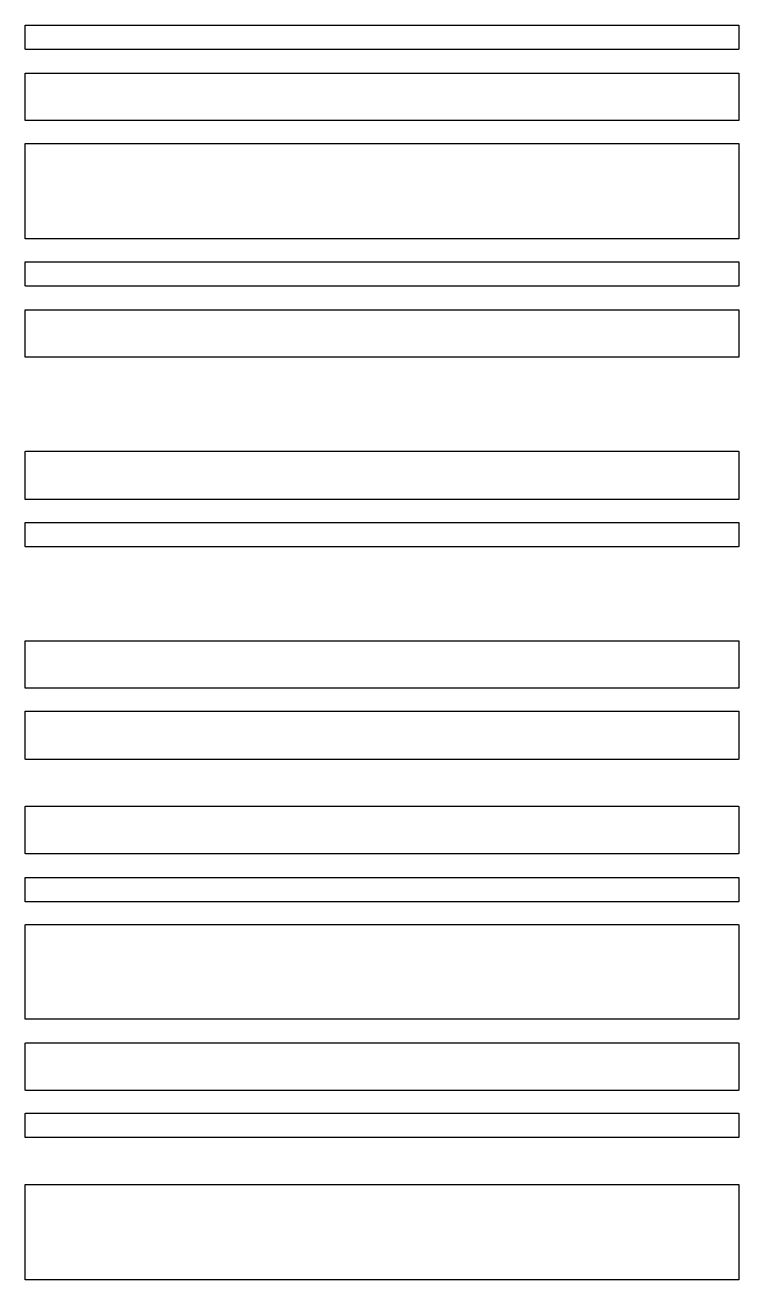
# Model space of a CAD drawing. Extents: x 91.3 to 189.8, y -113.5 to -60.4.
# Drawn here: x 115.77 to 122.14, y -73.11 to -61.92 of the extents above; entities that cross this region are included whole.
import ezdxf

# ---------------------------------------------------------------- set-up
doc = ezdxf.new("R2010")
doc.units = 0
doc.header["$MEASUREMENT"] = 0
doc.layers.add('BLACK', color=7, linetype='CONTINUOUS')

msp = doc.modelspace()

# ---------------------------------------------------------------- linework, layer by layer
at = {"layer": 'Black'}
for p, q in [((115.77, -61.9234), (115.771, -61.923)), ((115.77, -61.9238), (115.77, -61.9234)), ((115.77, -61.9243), (115.77, -61.9238)), ((115.77, -61.9247), (115.77, -61.9243)), ((115.77, -61.9251), (115.77, -61.9247)), ((115.77, -62.1315), (115.77, -61.9251)), ((115.771, -61.9219), (115.772, -61.9216)), ((115.771, -61.9223), (115.771, -61.9219)), ((115.771, -61.9226), (115.771, -61.9223)), ((115.771, -61.923), (115.771, -61.9226)), ((115.772, -61.9208), (115.773, -61.9206)), ((115.772, -61.9211), (115.772, -61.9208)), ((115.772, -61.9213), (115.772, -61.9211)), ((115.772, -61.9216), (115.772, -61.9213)), ((115.773, -61.9206), (115.773, -61.9204)), ((115.773, -61.9204), (115.774, -61.9204)), ((115.774, -61.9204), (115.774, -61.9202)), ((115.774, -61.9202), (115.775, -61.9202)), ((115.775, -61.9202), (115.775, -61.9201)), ((115.775, -61.9201), (122.133, -61.9201)), ((122.133, -61.9201), (122.133, -61.9202)), ((122.133, -61.9202), (122.134, -61.9202)), ((122.134, -61.9202), (122.134, -61.9204)), ((122.134, -61.9204), (122.135, -61.9204)), ((122.135, -61.9204), (122.135, -61.9206)), ((122.135, -61.9206), (122.135, -61.9208)), ((122.135, -61.9208), (122.136, -61.9211)), ((122.136, -61.9211), (122.136, -61.9213)), ((122.136, -61.9213), (122.136, -61.9216)), ((122.136, -61.9216), (122.137, -61.9219)), ((122.137, -61.9219), (122.137, -61.9223)), ((122.137, -61.9223), (122.137, -61.9226)), ((122.137, -61.9226), (122.137, -61.923)), ((122.137, -61.923), (122.138, -61.9234)), ((122.138, -61.9234), (122.138, -61.9238)), ((122.138, -61.9238), (122.138, -61.9243)), ((122.138, -61.9243), (122.138, -61.9247)), ((122.138, -61.9247), (122.138, -61.9251)), ((122.138, -61.9251), (122.138, -62.1315)), ((115.77, -62.1319), (115.77, -62.1315)), ((115.77, -62.1324), (115.77, -62.1319)), ((115.77, -62.1328), (115.77, -62.1324)), ((115.77, -62.1332), (115.77, -62.1328)), ((115.771, -62.1336), (115.77, -62.1332)), ((115.771, -62.134), (115.771, -62.1336)), ((115.771, -62.1343), (115.771, -62.134)), ((115.771, -62.1347), (115.771, -62.1343)), ((115.772, -62.135), (115.771, -62.1347)), ((115.772, -62.1353), (115.772, -62.135)), ((115.772, -62.1355), (115.772, -62.1353)), ((115.772, -62.1358), (115.772, -62.1355)), ((115.773, -62.136), (115.772, -62.1358)), ((115.773, -62.1362), (115.773, -62.136)), ((115.774, -62.1363), (115.773, -62.1362)), ((115.774, -62.1364), (115.774, -62.1363)), ((115.775, -62.1364), (115.774, -62.1364)), ((115.775, -62.1365), (115.775, -62.1364)), ((122.133, -62.1365), (115.775, -62.1365)), ((122.134, -62.1364), (122.133, -62.1364)), ((122.133, -62.1364), (122.133, -62.1365)), ((122.135, -62.1362), (122.134, -62.1363)), ((122.134, -62.1363), (122.134, -62.1364)), ((122.136, -62.1355), (122.135, -62.1358)), ((122.135, -62.1358), (122.135, -62.136)), ((122.135, -62.136), (122.135, -62.1362)), ((122.137, -62.1347), (122.136, -62.135)), ((122.136, -62.135), (122.136, -62.1353)), ((122.136, -62.1353), (122.136, -62.1355)), ((122.138, -62.1332), (122.137, -62.1336)), ((122.137, -62.1336), (122.137, -62.134)), ((122.137, -62.134), (122.137, -62.1343)), ((122.137, -62.1343), (122.137, -62.1347)), ((122.138, -62.1315), (122.138, -62.1319)), ((122.138, -62.1319), (122.138, -62.1324)), ((122.138, -62.1324), (122.138, -62.1328)), ((122.138, -62.1328), (122.138, -62.1332)), ((115.771, -62.3505), (115.772, -62.3503)), ((115.771, -62.3509), (115.771, -62.3505)), ((115.772, -62.3494), (115.773, -62.3493)), ((115.772, -62.3497), (115.772, -62.3494)), ((115.772, -62.3499), (115.772, -62.3497)), ((115.772, -62.3503), (115.772, -62.3499)), ((115.773, -62.3491), (115.774, -62.349)), ((115.773, -62.3493), (115.773, -62.3491)), ((115.774, -62.349), (115.774, -62.3488)), ((115.774, -62.3488), (115.775, -62.3488)), ((115.775, -62.3488), (115.775, -62.3487)), ((115.775, -62.3487), (122.133, -62.3487)), ((122.133, -62.3487), (122.133, -62.3488)), ((122.133, -62.3488), (122.134, -62.3488)), ((122.134, -62.3488), (122.134, -62.349)), ((122.134, -62.349), (122.135, -62.3491)), ((122.135, -62.3491), (122.135, -62.3493)), ((122.135, -62.3493), (122.135, -62.3494)), ((122.135, -62.3494), (122.136, -62.3497)), ((122.136, -62.3497), (122.136, -62.3499)), ((122.136, -62.3499), (122.136, -62.3503)), ((122.136, -62.3503), (122.137, -62.3505)), ((122.137, -62.3505), (122.137, -62.3509)), ((115.77, -62.352), (115.771, -62.3517)), ((115.77, -62.3525), (115.77, -62.352)), ((115.77, -62.3529), (115.77, -62.3525)), ((115.77, -62.3533), (115.77, -62.3529)), ((115.77, -62.3537), (115.77, -62.3533)), ((115.77, -62.7665), (115.77, -62.3537)), ((115.771, -62.3513), (115.771, -62.3509)), ((115.771, -62.3517), (115.771, -62.3513)), ((122.137, -62.3509), (122.137, -62.3513)), ((122.137, -62.3513), (122.137, -62.3517)), ((122.137, -62.3517), (122.138, -62.352)), ((122.138, -62.352), (122.138, -62.3525)), ((122.138, -62.3525), (122.138, -62.3529)), ((122.138, -62.3529), (122.138, -62.3533)), ((122.138, -62.3533), (122.138, -62.3537)), ((122.138, -62.3537), (122.138, -62.7665)), ((115.77, -62.7669), (115.77, -62.7665)), ((115.77, -62.7674), (115.77, -62.7669)), ((115.77, -62.7678), (115.77, -62.7674)), ((115.77, -62.7682), (115.77, -62.7678)), ((115.771, -62.7686), (115.77, -62.7682)), ((115.771, -62.769), (115.771, -62.7686)), ((115.771, -62.7693), (115.771, -62.769)), ((115.771, -62.7697), (115.771, -62.7693)), ((115.772, -62.77), (115.771, -62.7697)), ((115.772, -62.7703), (115.772, -62.77)), ((115.772, -62.7705), (115.772, -62.7703)), ((115.772, -62.7708), (115.772, -62.7705)), ((115.773, -62.771), (115.772, -62.7708)), ((115.773, -62.7712), (115.773, -62.771)), ((115.774, -62.7713), (115.773, -62.7712)), ((115.774, -62.7714), (115.774, -62.7713)), ((115.775, -62.7714), (115.774, -62.7714)), ((115.775, -62.7715), (115.775, -62.7714)), ((122.133, -62.7715), (115.775, -62.7715)), ((122.134, -62.7714), (122.133, -62.7714)), ((122.133, -62.7714), (122.133, -62.7715)), ((122.135, -62.7712), (122.134, -62.7713)), ((122.134, -62.7713), (122.134, -62.7714)), ((122.136, -62.7705), (122.135, -62.7708)), ((122.135, -62.7708), (122.135, -62.771)), ((122.135, -62.771), (122.135, -62.7712)), ((122.137, -62.7697), (122.136, -62.77)), ((122.136, -62.77), (122.136, -62.7703)), ((122.136, -62.7703), (122.136, -62.7705)), ((122.138, -62.7682), (122.137, -62.7686)), ((122.137, -62.7686), (122.137, -62.769)), ((122.137, -62.769), (122.137, -62.7693)), ((122.137, -62.7693), (122.137, -62.7697)), ((122.138, -62.7665), (122.138, -62.7669)), ((122.138, -62.7669), (122.138, -62.7674)), ((122.138, -62.7674), (122.138, -62.7678)), ((122.138, -62.7678), (122.138, -62.7682)), ((115.77, -62.9791), (115.771, -62.9787)), ((115.77, -62.9795), (115.77, -62.9791)), ((115.77, -62.9799), (115.77, -62.9795)), ((115.77, -62.9804), (115.77, -62.9799)), ((115.77, -62.9808), (115.77, -62.9804)), ((115.77, -63.8222), (115.77, -62.9808)), ((115.771, -62.9776), (115.772, -62.9773)), ((115.771, -62.978), (115.771, -62.9776)), ((115.771, -62.9783), (115.771, -62.978)), ((115.771, -62.9787), (115.771, -62.9783)), ((115.772, -62.9765), (115.773, -62.9763)), ((115.772, -62.9768), (115.772, -62.9765)), ((115.772, -62.977), (115.772, -62.9768)), ((115.772, -62.9773), (115.772, -62.977)), ((115.773, -62.9761), (115.774, -62.976)), ((115.773, -62.9763), (115.773, -62.9761)), ((115.774, -62.976), (115.774, -62.9759)), ((115.774, -62.9759), (115.775, -62.9759)), ((115.775, -62.9759), (115.775, -62.9758)), ((115.775, -62.9758), (122.133, -62.9758)), ((122.133, -62.9758), (122.133, -62.9759)), ((122.133, -62.9759), (122.134, -62.9759)), ((122.134, -62.9759), (122.134, -62.976)), ((122.134, -62.976), (122.135, -62.9761)), ((122.135, -62.9761), (122.135, -62.9763)), ((122.135, -62.9763), (122.135, -62.9765)), ((122.135, -62.9765), (122.136, -62.9768)), ((122.136, -62.9768), (122.136, -62.977)), ((122.136, -62.977), (122.136, -62.9773)), ((122.136, -62.9773), (122.137, -62.9776)), ((122.137, -62.9776), (122.137, -62.978)), ((122.137, -62.978), (122.137, -62.9783)), ((122.137, -62.9783), (122.137, -62.9787)), ((122.137, -62.9787), (122.138, -62.9791)), ((122.138, -62.9791), (122.138, -62.9795)), ((122.138, -62.9795), (122.138, -62.9799)), ((122.138, -62.9799), (122.138, -62.9804)), ((122.138, -62.9804), (122.138, -62.9808)), ((122.138, -62.9808), (122.138, -63.8222)), ((115.77, -63.8226), (115.77, -63.8222)), ((115.77, -63.8231), (115.77, -63.8226)), ((115.77, -63.8235), (115.77, -63.8231)), ((115.77, -63.8239), (115.77, -63.8235)), ((115.771, -63.8243), (115.77, -63.8239)), ((115.771, -63.8247), (115.771, -63.8243)), ((115.771, -63.825), (115.771, -63.8247)), ((115.771, -63.8254), (115.771, -63.825)), ((115.772, -63.8257), (115.771, -63.8254)), ((115.772, -63.826), (115.772, -63.8257)), ((115.772, -63.8262), (115.772, -63.826)), ((115.772, -63.8265), (115.772, -63.8262)), ((115.773, -63.8267), (115.772, -63.8265)), ((115.773, -63.8269), (115.773, -63.8267)), ((115.774, -63.827), (115.773, -63.8269)), ((115.774, -63.8271), (115.774, -63.827)), ((115.775, -63.8271), (115.774, -63.8271)), ((115.775, -63.8272), (115.775, -63.8271)), ((122.133, -63.8272), (115.775, -63.8272)), ((122.134, -63.8271), (122.133, -63.8271)), ((122.133, -63.8271), (122.133, -63.8272)), ((122.135, -63.8269), (122.134, -63.827)), ((122.134, -63.827), (122.134, -63.8271)), ((122.136, -63.8262), (122.135, -63.8265)), ((122.135, -63.8265), (122.135, -63.8267)), ((122.135, -63.8267), (122.135, -63.8269)), ((122.137, -63.8254), (122.136, -63.8257)), ((122.136, -63.8257), (122.136, -63.826)), ((122.136, -63.826), (122.136, -63.8262)), ((122.138, -63.8239), (122.137, -63.8243)), ((122.137, -63.8243), (122.137, -63.8247)), ((122.137, -63.8247), (122.137, -63.825)), ((122.137, -63.825), (122.137, -63.8254)), ((122.138, -63.8222), (122.138, -63.8226)), ((122.138, -63.8226), (122.138, -63.8231)), ((122.138, -63.8231), (122.138, -63.8235)), ((122.138, -63.8235), (122.138, -63.8239)), ((115.77, -64.0348), (115.771, -64.0344)), ((115.77, -64.0352), (115.77, -64.0348)), ((115.77, -64.0356), (115.77, -64.0352)), ((115.77, -64.0361), (115.77, -64.0356)), ((115.77, -64.0365), (115.77, -64.0361)), ((115.77, -64.2429), (115.77, -64.0365)), ((115.771, -64.0333), (115.772, -64.033)), ((115.771, -64.0337), (115.771, -64.0333)), ((115.771, -64.034), (115.771, -64.0337)), ((115.771, -64.0344), (115.771, -64.034)), ((115.772, -64.0322), (115.773, -64.032)), ((115.772, -64.0325), (115.772, -64.0322)), ((115.772, -64.0327), (115.772, -64.0325)), ((115.772, -64.033), (115.772, -64.0327)), ((115.773, -64.0318), (115.774, -64.0317)), ((115.773, -64.032), (115.773, -64.0318)), ((115.774, -64.0317), (115.774, -64.0316)), ((115.774, -64.0316), (115.775, -64.0316)), ((115.775, -64.0316), (115.775, -64.0315)), ((115.775, -64.0315), (122.133, -64.0315)), ((122.133, -64.0315), (122.133, -64.0316)), ((122.133, -64.0316), (122.134, -64.0316)), ((122.134, -64.0316), (122.134, -64.0317)), ((122.134, -64.0317), (122.135, -64.0318)), ((122.135, -64.0318), (122.135, -64.032)), ((122.135, -64.032), (122.135, -64.0322)), ((122.135, -64.0322), (122.136, -64.0325)), ((122.136, -64.0325), (122.136, -64.0327)), ((122.136, -64.0327), (122.136, -64.033)), ((122.136, -64.033), (122.137, -64.0333)), ((122.137, -64.0333), (122.137, -64.0337)), ((122.137, -64.0337), (122.137, -64.034)), ((122.137, -64.034), (122.137, -64.0344)), ((122.137, -64.0344), (122.138, -64.0348)), ((122.138, -64.0348), (122.138, -64.0352)), ((122.138, -64.0352), (122.138, -64.0356)), ((122.138, -64.0356), (122.138, -64.0361)), ((122.138, -64.0361), (122.138, -64.0365)), ((122.138, -64.0365), (122.138, -64.2429)), ((115.77, -64.2433), (115.77, -64.2429)), ((115.77, -64.2437), (115.77, -64.2433)), ((115.77, -64.2442), (115.77, -64.2437)), ((115.77, -64.2446), (115.77, -64.2442)), ((115.771, -64.245), (115.77, -64.2446)), ((115.771, -64.2454), (115.771, -64.245)), ((115.771, -64.2457), (115.771, -64.2454)), ((115.771, -64.2461), (115.771, -64.2457)), ((115.772, -64.2464), (115.771, -64.2461)), ((115.772, -64.2467), (115.772, -64.2464)), ((115.772, -64.2469), (115.772, -64.2467)), ((115.772, -64.2472), (115.772, -64.2469)), ((115.773, -64.2474), (115.772, -64.2472)), ((115.773, -64.2476), (115.773, -64.2474)), ((115.774, -64.2476), (115.773, -64.2476)), ((115.774, -64.2478), (115.774, -64.2476)), ((115.775, -64.2478), (115.774, -64.2478)), ((115.775, -64.2479), (115.775, -64.2478)), ((122.133, -64.2479), (115.775, -64.2479)), ((122.134, -64.2478), (122.133, -64.2478)), ((122.133, -64.2478), (122.133, -64.2479)), ((122.135, -64.2476), (122.134, -64.2476)), ((122.134, -64.2476), (122.134, -64.2478)), ((122.136, -64.2469), (122.135, -64.2472)), ((122.135, -64.2472), (122.135, -64.2474)), ((122.135, -64.2474), (122.135, -64.2476)), ((122.137, -64.2461), (122.136, -64.2464)), ((122.136, -64.2464), (122.136, -64.2467)), ((122.136, -64.2467), (122.136, -64.2469)), ((122.138, -64.2446), (122.137, -64.245)), ((122.137, -64.245), (122.137, -64.2454)), ((122.137, -64.2454), (122.137, -64.2457)), ((122.137, -64.2457), (122.137, -64.2461)), ((122.138, -64.2429), (122.138, -64.2433)), ((122.138, -64.2433), (122.138, -64.2437)), ((122.138, -64.2437), (122.138, -64.2442)), ((122.138, -64.2442), (122.138, -64.2446)), ((115.77, -64.4634), (115.771, -64.463)), ((115.77, -64.4638), (115.77, -64.4634)), ((115.77, -64.4643), (115.77, -64.4638)), ((115.77, -64.4647), (115.77, -64.4643)), ((115.77, -64.4651), (115.77, -64.4647)), ((115.77, -64.8779), (115.77, -64.4651)), ((115.771, -64.4619), (115.772, -64.4616)), ((115.771, -64.4623), (115.771, -64.4619)), ((115.771, -64.4626), (115.771, -64.4623)), ((115.771, -64.463), (115.771, -64.4626)), ((115.772, -64.4608), (115.773, -64.4606)), ((115.772, -64.4611), (115.772, -64.4608)), ((115.772, -64.4613), (115.772, -64.4611)), ((115.772, -64.4616), (115.772, -64.4613)), ((115.773, -64.4606), (115.773, -64.4604)), ((115.773, -64.4604), (115.774, -64.4604)), ((115.774, -64.4604), (115.774, -64.4602)), ((115.774, -64.4602), (115.775, -64.4602)), ((115.775, -64.4602), (115.775, -64.4601)), ((115.775, -64.4601), (122.133, -64.4601)), ((122.133, -64.4601), (122.133, -64.4602)), ((122.133, -64.4602), (122.134, -64.4602)), ((122.134, -64.4602), (122.134, -64.4604)), ((122.134, -64.4604), (122.135, -64.4604)), ((122.135, -64.4604), (122.135, -64.4606)), ((122.135, -64.4606), (122.135, -64.4608)), ((122.135, -64.4608), (122.136, -64.4611)), ((122.136, -64.4611), (122.136, -64.4613)), ((122.136, -64.4613), (122.136, -64.4616)), ((122.136, -64.4616), (122.137, -64.4619)), ((122.137, -64.4619), (122.137, -64.4623)), ((122.137, -64.4623), (122.137, -64.4626)), ((122.137, -64.4626), (122.137, -64.463)), ((122.137, -64.463), (122.138, -64.4634)), ((122.138, -64.4634), (122.138, -64.4638)), ((122.138, -64.4638), (122.138, -64.4643)), ((122.138, -64.4643), (122.138, -64.4647)), ((122.138, -64.4647), (122.138, -64.4651)), ((122.138, -64.4651), (122.138, -64.8779)), ((115.77, -64.8783), (115.77, -64.8779)), ((115.77, -64.8787), (115.77, -64.8783)), ((115.77, -64.8792), (115.77, -64.8787)), ((115.77, -64.8796), (115.77, -64.8792)), ((115.771, -64.88), (115.77, -64.8796)), ((115.771, -64.8804), (115.771, -64.88)), ((115.771, -64.8807), (115.771, -64.8804)), ((115.771, -64.8811), (115.771, -64.8807)), ((115.772, -64.8814), (115.771, -64.8811)), ((115.772, -64.8817), (115.772, -64.8814)), ((115.772, -64.8819), (115.772, -64.8817)), ((115.772, -64.8822), (115.772, -64.8819)), ((115.773, -64.8824), (115.772, -64.8822)), ((115.773, -64.8826), (115.773, -64.8824)), ((115.774, -64.8826), (115.773, -64.8826)), ((115.774, -64.8828), (115.774, -64.8826)), ((115.775, -64.8828), (115.774, -64.8828)), ((115.775, -64.8829), (115.775, -64.8828)), ((122.133, -64.8829), (115.775, -64.8829)), ((122.134, -64.8828), (122.133, -64.8828)), ((122.133, -64.8828), (122.133, -64.8829)), ((122.135, -64.8826), (122.134, -64.8826)), ((122.134, -64.8826), (122.134, -64.8828)), ((122.136, -64.8819), (122.135, -64.8822)), ((122.135, -64.8822), (122.135, -64.8824)), ((122.135, -64.8824), (122.135, -64.8826)), ((122.137, -64.8811), (122.136, -64.8814)), ((122.136, -64.8814), (122.136, -64.8817)), ((122.136, -64.8817), (122.136, -64.8819)), ((122.138, -64.8796), (122.137, -64.88)), ((122.137, -64.88), (122.137, -64.8804)), ((122.137, -64.8804), (122.137, -64.8807)), ((122.137, -64.8807), (122.137, -64.8811)), ((122.138, -64.8779), (122.138, -64.8783)), ((122.138, -64.8783), (122.138, -64.8787)), ((122.138, -64.8787), (122.138, -64.8792)), ((122.138, -64.8792), (122.138, -64.8796)), ((115.77, -65.7255), (115.771, -65.7251)), ((115.77, -65.7259), (115.77, -65.7255)), ((115.77, -65.7263), (115.77, -65.7259)), ((115.77, -65.7268), (115.77, -65.7263)), ((115.77, -65.7272), (115.77, -65.7268)), ((115.77, -66.1479), (115.77, -65.7272)), ((115.771, -65.724), (115.772, -65.7237)), ((115.771, -65.7244), (115.771, -65.724)), ((115.771, -65.7247), (115.771, -65.7244)), ((115.771, -65.7251), (115.771, -65.7247)), ((115.772, -65.7229), (115.773, -65.7227)), ((115.772, -65.7231), (115.772, -65.7229)), ((115.772, -65.7234), (115.772, -65.7231)), ((115.772, -65.7237), (115.772, -65.7234)), ((115.773, -65.7225), (115.774, -65.7224)), ((115.773, -65.7227), (115.773, -65.7225)), ((115.774, -65.7224), (115.774, -65.7223)), ((115.774, -65.7223), (115.775, -65.7223)), ((115.775, -65.7223), (115.775, -65.7222)), ((115.775, -65.7222), (122.133, -65.7222)), ((122.133, -65.7222), (122.133, -65.7223)), ((122.133, -65.7223), (122.134, -65.7223)), ((122.134, -65.7223), (122.134, -65.7224)), ((122.134, -65.7224), (122.135, -65.7225)), ((122.135, -65.7225), (122.135, -65.7227)), ((122.135, -65.7227), (122.135, -65.7229)), ((122.135, -65.7229), (122.136, -65.7231)), ((122.136, -65.7231), (122.136, -65.7234)), ((122.136, -65.7234), (122.136, -65.7237)), ((122.136, -65.7237), (122.137, -65.724)), ((122.137, -65.724), (122.137, -65.7244)), ((122.137, -65.7244), (122.137, -65.7247)), ((122.137, -65.7247), (122.137, -65.7251)), ((122.137, -65.7251), (122.138, -65.7255)), ((122.138, -65.7255), (122.138, -65.7259)), ((122.138, -65.7259), (122.138, -65.7263)), ((122.138, -65.7263), (122.138, -65.7268)), ((122.138, -65.7268), (122.138, -65.7272)), ((122.138, -65.7272), (122.138, -66.1479)), ((115.77, -66.1483), (115.77, -66.1479)), ((115.77, -66.1487), (115.77, -66.1483)), ((115.77, -66.1492), (115.77, -66.1487)), ((115.77, -66.1496), (115.77, -66.1492)), ((115.771, -66.15), (115.77, -66.1496)), ((115.771, -66.1504), (115.771, -66.15)), ((115.771, -66.1507), (115.771, -66.1504)), ((115.771, -66.1511), (115.771, -66.1507)), ((115.772, -66.1514), (115.771, -66.1511)), ((115.772, -66.1517), (115.772, -66.1514)), ((115.772, -66.1519), (115.772, -66.1517)), ((115.772, -66.1522), (115.772, -66.1519)), ((115.773, -66.1524), (115.772, -66.1522)), ((115.773, -66.1526), (115.773, -66.1524)), ((115.774, -66.1526), (115.773, -66.1526)), ((115.774, -66.1528), (115.774, -66.1526)), ((115.775, -66.1528), (115.774, -66.1528)), ((115.775, -66.1529), (115.775, -66.1528)), ((122.133, -66.1529), (115.775, -66.1529)), ((122.134, -66.1528), (122.133, -66.1528)), ((122.133, -66.1528), (122.133, -66.1529)), ((122.135, -66.1526), (122.134, -66.1526)), ((122.134, -66.1526), (122.134, -66.1528)), ((122.136, -66.1519), (122.135, -66.1522)), ((122.135, -66.1522), (122.135, -66.1524)), ((122.135, -66.1524), (122.135, -66.1526)), ((122.137, -66.1511), (122.136, -66.1514)), ((122.136, -66.1514), (122.136, -66.1517)), ((122.136, -66.1517), (122.136, -66.1519)), ((122.138, -66.1496), (122.137, -66.15)), ((122.137, -66.15), (122.137, -66.1504)), ((122.137, -66.1504), (122.137, -66.1507)), ((122.137, -66.1507), (122.137, -66.1511)), ((122.138, -66.1479), (122.138, -66.1483)), ((122.138, -66.1483), (122.138, -66.1487)), ((122.138, -66.1487), (122.138, -66.1492)), ((122.138, -66.1492), (122.138, -66.1496)), ((115.77, -66.3605), (115.771, -66.3601)), ((115.77, -66.3609), (115.77, -66.3605)), ((115.77, -66.3613), (115.77, -66.3609)), ((115.77, -66.3618), (115.77, -66.3613)), ((115.77, -66.3622), (115.77, -66.3618)), ((115.77, -66.5686), (115.77, -66.3622)), ((115.771, -66.359), (115.772, -66.3587)), ((115.771, -66.3594), (115.771, -66.359)), ((115.771, -66.3597), (115.771, -66.3594)), ((115.771, -66.3601), (115.771, -66.3597)), ((115.772, -66.3579), (115.773, -66.3577)), ((115.772, -66.3581), (115.772, -66.3579)), ((115.772, -66.3584), (115.772, -66.3581)), ((115.772, -66.3587), (115.772, -66.3584)), ((115.773, -66.3575), (115.774, -66.3574)), ((115.773, -66.3577), (115.773, -66.3575)), ((115.774, -66.3574), (115.774, -66.3573)), ((115.774, -66.3573), (115.775, -66.3573)), ((115.775, -66.3573), (115.775, -66.3572)), ((115.775, -66.3572), (122.133, -66.3572)), ((122.133, -66.3572), (122.133, -66.3573)), ((122.133, -66.3573), (122.134, -66.3573)), ((122.134, -66.3573), (122.134, -66.3574)), ((122.134, -66.3574), (122.135, -66.3575)), ((122.135, -66.3575), (122.135, -66.3577)), ((122.135, -66.3577), (122.135, -66.3579)), ((122.135, -66.3579), (122.136, -66.3581)), ((122.136, -66.3581), (122.136, -66.3584)), ((122.136, -66.3584), (122.136, -66.3587)), ((122.136, -66.3587), (122.137, -66.359)), ((122.137, -66.359), (122.137, -66.3594)), ((122.137, -66.3594), (122.137, -66.3597)), ((122.137, -66.3597), (122.137, -66.3601)), ((122.137, -66.3601), (122.138, -66.3605)), ((122.138, -66.3605), (122.138, -66.3609)), ((122.138, -66.3609), (122.138, -66.3613)), ((122.138, -66.3613), (122.138, -66.3618)), ((122.138, -66.3618), (122.138, -66.3622)), ((122.138, -66.3622), (122.138, -66.5686)), ((115.77, -66.569), (115.77, -66.5686)), ((115.77, -66.5694), (115.77, -66.569)), ((115.77, -66.5698), (115.77, -66.5694)), ((115.77, -66.5703), (115.77, -66.5698)), ((115.771, -66.5707), (115.77, -66.5703)), ((115.771, -66.5711), (115.771, -66.5707)), ((115.771, -66.5714), (115.771, -66.5711)), ((115.771, -66.5718), (115.771, -66.5714)), ((115.772, -66.5721), (115.771, -66.5718)), ((115.772, -66.5724), (115.772, -66.5721)), ((115.772, -66.5726), (115.772, -66.5724)), ((115.772, -66.5729), (115.772, -66.5726)), ((115.773, -66.573), (115.772, -66.5729)), ((115.773, -66.5733), (115.773, -66.573)), ((115.774, -66.5733), (115.773, -66.5733)), ((115.774, -66.5735), (115.774, -66.5733)), ((115.775, -66.5735), (115.774, -66.5735)), ((115.775, -66.5736), (115.775, -66.5735)), ((122.133, -66.5736), (115.775, -66.5736)), ((122.134, -66.5735), (122.133, -66.5735)), ((122.133, -66.5735), (122.133, -66.5736)), ((122.135, -66.5733), (122.134, -66.5733)), ((122.134, -66.5733), (122.134, -66.5735)), ((122.136, -66.5726), (122.135, -66.5729)), ((122.135, -66.5729), (122.135, -66.573)), ((122.135, -66.573), (122.135, -66.5733)), ((122.137, -66.5718), (122.136, -66.5721)), ((122.136, -66.5721), (122.136, -66.5724)), ((122.136, -66.5724), (122.136, -66.5726)), ((122.138, -66.5703), (122.137, -66.5707)), ((122.137, -66.5707), (122.137, -66.5711)), ((122.137, -66.5711), (122.137, -66.5714)), ((122.137, -66.5714), (122.137, -66.5718)), ((122.138, -66.5686), (122.138, -66.569)), ((122.138, -66.569), (122.138, -66.5694)), ((122.138, -66.5694), (122.138, -66.5698)), ((122.138, -66.5698), (122.138, -66.5703)), ((115.77, -67.4162), (115.771, -67.4158)), ((115.77, -67.4166), (115.77, -67.4162)), ((115.77, -67.417), (115.77, -67.4166)), ((115.77, -67.4174), (115.77, -67.417)), ((115.77, -67.4179), (115.77, -67.4174)), ((115.77, -67.8306), (115.77, -67.4179)), ((115.771, -67.4147), (115.772, -67.4144)), ((115.771, -67.415), (115.771, -67.4147)), ((115.771, -67.4154), (115.771, -67.415)), ((115.771, -67.4158), (115.771, -67.4154)), ((115.772, -67.4135), (115.773, -67.4134)), ((115.772, -67.4138), (115.772, -67.4135)), ((115.772, -67.414), (115.772, -67.4138)), ((115.772, -67.4144), (115.772, -67.414)), ((115.773, -67.4132), (115.774, -67.4131)), ((115.773, -67.4134), (115.773, -67.4132)), ((115.774, -67.4131), (115.774, -67.413)), ((115.774, -67.413), (115.775, -67.413)), ((115.775, -67.413), (115.775, -67.4129)), ((115.775, -67.4129), (122.133, -67.4129)), ((122.133, -67.4129), (122.133, -67.413)), ((122.133, -67.413), (122.134, -67.413)), ((122.134, -67.413), (122.134, -67.4131)), ((122.134, -67.4131), (122.135, -67.4132)), ((122.135, -67.4132), (122.135, -67.4134)), ((122.135, -67.4134), (122.135, -67.4135)), ((122.135, -67.4135), (122.136, -67.4138)), ((122.136, -67.4138), (122.136, -67.414)), ((122.136, -67.414), (122.136, -67.4144)), ((122.136, -67.4144), (122.137, -67.4147)), ((122.137, -67.4147), (122.137, -67.415)), ((122.137, -67.415), (122.137, -67.4154)), ((122.137, -67.4154), (122.137, -67.4158)), ((122.137, -67.4158), (122.138, -67.4162)), ((122.138, -67.4162), (122.138, -67.4166)), ((122.138, -67.4166), (122.138, -67.417)), ((122.138, -67.417), (122.138, -67.4174)), ((122.138, -67.4174), (122.138, -67.4179)), ((122.138, -67.4179), (122.138, -67.8306)), ((115.77, -67.8311), (115.77, -67.8306)), ((115.77, -67.8315), (115.77, -67.8311)), ((115.77, -67.8319), (115.77, -67.8315)), ((115.77, -67.8323), (115.77, -67.8319)), ((115.771, -67.8327), (115.77, -67.8323)), ((115.771, -67.8331), (115.771, -67.8327)), ((115.771, -67.8335), (115.771, -67.8331)), ((115.771, -67.8338), (115.771, -67.8335)), ((115.772, -67.8341), (115.771, -67.8338)), ((115.772, -67.8345), (115.772, -67.8341)), ((115.772, -67.8347), (115.772, -67.8345)), ((115.772, -67.835), (115.772, -67.8347)), ((115.773, -67.8351), (115.772, -67.835)), ((115.773, -67.8353), (115.773, -67.8351)), ((115.774, -67.8354), (115.773, -67.8353)), ((115.774, -67.8355), (115.774, -67.8354)), ((115.775, -67.8355), (115.774, -67.8355)), ((115.775, -67.8356), (115.775, -67.8355)), ((122.133, -67.8356), (115.775, -67.8356)), ((122.134, -67.8355), (122.133, -67.8355)), ((122.133, -67.8355), (122.133, -67.8356)), ((122.135, -67.8353), (122.134, -67.8354)), ((122.134, -67.8354), (122.134, -67.8355)), ((122.136, -67.8347), (122.135, -67.835)), ((122.135, -67.835), (122.135, -67.8351)), ((122.135, -67.8351), (122.135, -67.8353)), ((122.137, -67.8338), (122.136, -67.8341)), ((122.136, -67.8341), (122.136, -67.8345)), ((122.136, -67.8345), (122.136, -67.8347)), ((122.138, -67.8323), (122.137, -67.8327)), ((122.137, -67.8327), (122.137, -67.8331)), ((122.137, -67.8331), (122.137, -67.8335)), ((122.137, -67.8335), (122.137, -67.8338)), ((122.138, -67.8306), (122.138, -67.8311)), ((122.138, -67.8311), (122.138, -67.8315)), ((122.138, -67.8315), (122.138, -67.8319)), ((122.138, -67.8319), (122.138, -67.8323)), ((115.77, -68.0432), (115.771, -68.0429)), ((115.77, -68.0437), (115.77, -68.0432)), ((115.77, -68.0441), (115.77, -68.0437)), ((115.77, -68.0445), (115.77, -68.0441)), ((115.77, -68.0449), (115.77, -68.0445)), ((115.77, -68.4656), (115.77, -68.0449)), ((115.771, -68.0417), (115.772, -68.0414)), ((115.771, -68.0421), (115.771, -68.0417)), ((115.771, -68.0424), (115.771, -68.0421)), ((115.771, -68.0429), (115.771, -68.0424)), ((115.772, -68.0406), (115.773, -68.0405)), ((115.772, -68.0409), (115.772, -68.0406)), ((115.772, -68.0411), (115.772, -68.0409)), ((115.772, -68.0414), (115.772, -68.0411)), ((115.773, -68.0405), (115.773, -68.0402)), ((115.773, -68.0402), (115.774, -68.0402)), ((115.774, -68.0402), (115.774, -68.04)), ((115.774, -68.04), (115.775, -68.04)), ((115.775, -68.04), (115.775, -68.0399)), ((115.775, -68.0399), (122.133, -68.0399)), ((122.133, -68.0399), (122.133, -68.04)), ((122.133, -68.04), (122.134, -68.04)), ((122.134, -68.04), (122.134, -68.0402)), ((122.134, -68.0402), (122.135, -68.0402)), ((122.135, -68.0402), (122.135, -68.0405)), ((122.135, -68.0405), (122.135, -68.0406)), ((122.135, -68.0406), (122.136, -68.0409)), ((122.136, -68.0409), (122.136, -68.0411)), ((122.136, -68.0411), (122.136, -68.0414)), ((122.136, -68.0414), (122.137, -68.0417)), ((122.137, -68.0417), (122.137, -68.0421)), ((122.137, -68.0421), (122.137, -68.0424)), ((122.137, -68.0424), (122.137, -68.0429)), ((122.137, -68.0429), (122.138, -68.0432)), ((122.138, -68.0432), (122.138, -68.0437)), ((122.138, -68.0437), (122.138, -68.0441)), ((122.138, -68.0441), (122.138, -68.0445)), ((122.138, -68.0445), (122.138, -68.0449)), ((122.138, -68.0449), (122.138, -68.4656)), ((115.77, -68.4661), (115.77, -68.4656)), ((115.77, -68.4665), (115.77, -68.4661)), ((115.77, -68.4669), (115.77, -68.4665)), ((115.77, -68.4673), (115.77, -68.4669)), ((115.771, -68.4677), (115.77, -68.4673)), ((115.771, -68.4681), (115.771, -68.4677)), ((115.771, -68.4685), (115.771, -68.4681)), ((115.771, -68.4688), (115.771, -68.4685)), ((115.772, -68.4691), (115.771, -68.4688)), ((115.772, -68.4695), (115.772, -68.4691)), ((115.772, -68.4697), (115.772, -68.4695)), ((115.772, -68.47), (115.772, -68.4697)), ((115.773, -68.4701), (115.772, -68.47)), ((115.773, -68.4703), (115.773, -68.4701)), ((115.774, -68.4704), (115.773, -68.4703)), ((115.774, -68.4705), (115.774, -68.4704)), ((115.775, -68.4705), (115.774, -68.4705)), ((115.775, -68.4706), (115.775, -68.4705)), ((122.133, -68.4706), (115.775, -68.4706)), ((122.134, -68.4705), (122.133, -68.4705)), ((122.133, -68.4705), (122.133, -68.4706)), ((122.135, -68.4703), (122.134, -68.4704)), ((122.134, -68.4704), (122.134, -68.4705)), ((122.136, -68.4697), (122.135, -68.47)), ((122.135, -68.47), (122.135, -68.4701)), ((122.135, -68.4701), (122.135, -68.4703)), ((122.137, -68.4688), (122.136, -68.4691)), ((122.136, -68.4691), (122.136, -68.4695)), ((122.136, -68.4695), (122.136, -68.4697)), ((122.138, -68.4673), (122.137, -68.4677)), ((122.137, -68.4677), (122.137, -68.4681)), ((122.137, -68.4681), (122.137, -68.4685)), ((122.137, -68.4685), (122.137, -68.4688)), ((122.138, -68.4656), (122.138, -68.4661)), ((122.138, -68.4661), (122.138, -68.4665)), ((122.138, -68.4665), (122.138, -68.4669)), ((122.138, -68.4669), (122.138, -68.4673)), ((115.77, -68.8925), (115.771, -68.8922)), ((115.77, -68.893), (115.77, -68.8925)), ((115.77, -68.8934), (115.77, -68.893)), ((115.77, -68.8938), (115.77, -68.8934)), ((115.77, -68.8942), (115.77, -68.8938)), ((115.77, -69.307), (115.77, -68.8942)), ((115.771, -68.891), (115.772, -68.8908)), ((115.771, -68.8914), (115.771, -68.891)), ((115.771, -68.8918), (115.771, -68.8914)), ((115.771, -68.8922), (115.771, -68.8918)), ((115.772, -68.8899), (115.773, -68.8898)), ((115.772, -68.8902), (115.772, -68.8899)), ((115.772, -68.8904), (115.772, -68.8902)), ((115.772, -68.8908), (115.772, -68.8904)), ((115.773, -68.8896), (115.774, -68.8895)), ((115.773, -68.8898), (115.773, -68.8896)), ((115.774, -68.8895), (115.774, -68.8893)), ((115.774, -68.8893), (115.775, -68.8893)), ((115.775, -68.8893), (115.775, -68.8892)), ((115.775, -68.8892), (122.133, -68.8892)), ((122.133, -68.8892), (122.133, -68.8893)), ((122.133, -68.8893), (122.134, -68.8893)), ((122.134, -68.8893), (122.134, -68.8895)), ((122.134, -68.8895), (122.135, -68.8896)), ((122.135, -68.8896), (122.135, -68.8898)), ((122.135, -68.8898), (122.135, -68.8899)), ((122.135, -68.8899), (122.136, -68.8902)), ((122.136, -68.8902), (122.136, -68.8904)), ((122.136, -68.8904), (122.136, -68.8908)), ((122.136, -68.8908), (122.137, -68.891)), ((122.137, -68.891), (122.137, -68.8914)), ((122.137, -68.8914), (122.137, -68.8918)), ((122.137, -68.8918), (122.137, -68.8922)), ((122.137, -68.8922), (122.138, -68.8925)), ((122.138, -68.8925), (122.138, -68.893)), ((122.138, -68.893), (122.138, -68.8934)), ((122.138, -68.8934), (122.138, -68.8938)), ((122.138, -68.8938), (122.138, -68.8942)), ((122.138, -68.8942), (122.138, -69.307)), ((115.77, -69.3074), (115.77, -69.307)), ((115.77, -69.3079), (115.77, -69.3074)), ((115.77, -69.3083), (115.77, -69.3079)), ((115.77, -69.3087), (115.77, -69.3083)), ((115.771, -69.3091), (115.77, -69.3087)), ((115.771, -69.3095), (115.771, -69.3091)), ((115.771, -69.3098), (115.771, -69.3095)), ((115.771, -69.3102), (115.771, -69.3098)), ((115.772, -69.3105), (115.771, -69.3102)), ((115.772, -69.3108), (115.772, -69.3105)), ((115.772, -69.311), (115.772, -69.3108)), ((115.772, -69.3113), (115.772, -69.311)), ((115.773, -69.3115), (115.772, -69.3113)), ((115.773, -69.3117), (115.773, -69.3115)), ((115.774, -69.3118), (115.773, -69.3117)), ((115.774, -69.3119), (115.774, -69.3118)), ((115.775, -69.3119), (115.774, -69.3119)), ((115.775, -69.312), (115.775, -69.3119)), ((122.133, -69.312), (115.775, -69.312)), ((122.134, -69.3119), (122.133, -69.3119)), ((122.133, -69.3119), (122.133, -69.312)), ((122.135, -69.3117), (122.134, -69.3118)), ((122.134, -69.3118), (122.134, -69.3119)), ((122.136, -69.311), (122.135, -69.3113)), ((122.135, -69.3113), (122.135, -69.3115)), ((122.135, -69.3115), (122.135, -69.3117)), ((122.137, -69.3102), (122.136, -69.3105)), ((122.136, -69.3105), (122.136, -69.3108)), ((122.136, -69.3108), (122.136, -69.311)), ((122.138, -69.3087), (122.137, -69.3091)), ((122.137, -69.3091), (122.137, -69.3095)), ((122.137, -69.3095), (122.137, -69.3098)), ((122.137, -69.3098), (122.137, -69.3102)), ((122.138, -69.307), (122.138, -69.3074)), ((122.138, -69.3074), (122.138, -69.3079)), ((122.138, -69.3079), (122.138, -69.3083)), ((122.138, -69.3083), (122.138, -69.3087)), ((115.77, -69.5275), (115.771, -69.5272)), ((115.77, -69.528), (115.77, -69.5275)), ((115.77, -69.5284), (115.77, -69.528)), ((115.77, -69.5288), (115.77, -69.5284)), ((115.77, -69.5292), (115.77, -69.5288)), ((115.77, -69.7356), (115.77, -69.5292)), ((115.771, -69.526), (115.772, -69.5258)), ((115.771, -69.5264), (115.771, -69.526)), ((115.771, -69.5267), (115.771, -69.5264)), ((115.771, -69.5272), (115.771, -69.5267)), ((115.772, -69.5249), (115.773, -69.5248)), ((115.772, -69.5252), (115.772, -69.5249)), ((115.772, -69.5254), (115.772, -69.5252)), ((115.772, -69.5258), (115.772, -69.5254)), ((115.773, -69.5246), (115.774, -69.5245)), ((115.773, -69.5248), (115.773, -69.5246)), ((115.774, -69.5245), (115.774, -69.5243)), ((115.774, -69.5243), (115.775, -69.5243)), ((115.775, -69.5243), (115.775, -69.5242)), ((115.775, -69.5242), (122.133, -69.5242)), ((122.133, -69.5242), (122.133, -69.5243)), ((122.133, -69.5243), (122.134, -69.5243)), ((122.134, -69.5243), (122.134, -69.5245)), ((122.134, -69.5245), (122.135, -69.5246)), ((122.135, -69.5246), (122.135, -69.5248)), ((122.135, -69.5248), (122.135, -69.5249)), ((122.135, -69.5249), (122.136, -69.5252)), ((122.136, -69.5252), (122.136, -69.5254)), ((122.136, -69.5254), (122.136, -69.5258)), ((122.136, -69.5258), (122.137, -69.526)), ((122.137, -69.526), (122.137, -69.5264)), ((122.137, -69.5264), (122.137, -69.5267)), ((122.137, -69.5267), (122.137, -69.5272)), ((122.137, -69.5272), (122.138, -69.5275)), ((122.138, -69.5275), (122.138, -69.528)), ((122.138, -69.528), (122.138, -69.5284)), ((122.138, -69.5284), (122.138, -69.5288)), ((122.138, -69.5288), (122.138, -69.5292)), ((122.138, -69.5292), (122.138, -69.7356)), ((115.77, -69.7361), (115.77, -69.7356)), ((115.77, -69.7365), (115.77, -69.7361)), ((115.77, -69.7369), (115.77, -69.7365)), ((115.77, -69.7373), (115.77, -69.7369)), ((115.771, -69.7377), (115.77, -69.7373)), ((115.771, -69.7381), (115.771, -69.7377)), ((115.771, -69.7385), (115.771, -69.7381)), ((115.771, -69.7388), (115.771, -69.7385)), ((122.138, -69.7373), (122.137, -69.7377)), ((122.137, -69.7377), (122.137, -69.7381)), ((122.137, -69.7381), (122.137, -69.7385)), ((122.137, -69.7385), (122.137, -69.7388)), ((122.138, -69.7356), (122.138, -69.7361)), ((122.138, -69.7361), (122.138, -69.7365)), ((122.138, -69.7365), (122.138, -69.7369)), ((122.138, -69.7369), (122.138, -69.7373)), ((115.772, -69.7391), (115.771, -69.7388)), ((115.772, -69.7395), (115.772, -69.7391)), ((115.772, -69.7397), (115.772, -69.7395)), ((115.772, -69.74), (115.772, -69.7397)), ((115.773, -69.7401), (115.772, -69.74)), ((115.773, -69.7403), (115.773, -69.7401)), ((115.774, -69.7404), (115.773, -69.7403)), ((115.774, -69.7405), (115.774, -69.7404)), ((115.775, -69.7405), (115.774, -69.7405)), ((115.775, -69.7406), (115.775, -69.7405)), ((122.133, -69.7406), (115.775, -69.7406)), ((122.134, -69.7405), (122.133, -69.7405)), ((122.133, -69.7405), (122.133, -69.7406)), ((122.135, -69.7403), (122.134, -69.7404)), ((122.134, -69.7404), (122.134, -69.7405)), ((122.136, -69.7397), (122.135, -69.74)), ((122.135, -69.74), (122.135, -69.7401)), ((122.135, -69.7401), (122.135, -69.7403)), ((122.137, -69.7388), (122.136, -69.7391)), ((122.136, -69.7391), (122.136, -69.7395)), ((122.136, -69.7395), (122.136, -69.7397)), ((115.77, -69.9482), (115.771, -69.9479)), ((115.77, -69.9487), (115.77, -69.9482)), ((115.77, -69.9491), (115.77, -69.9487)), ((115.77, -69.9495), (115.77, -69.9491)), ((115.77, -69.9499), (115.77, -69.9495)), ((115.77, -70.7834), (115.77, -69.9499)), ((115.771, -69.9467), (115.772, -69.9464)), ((115.771, -69.9471), (115.771, -69.9467)), ((115.771, -69.9474), (115.771, -69.9471)), ((115.771, -69.9479), (115.771, -69.9474)), ((115.772, -69.9456), (115.773, -69.9455)), ((115.772, -69.9459), (115.772, -69.9456)), ((115.772, -69.9461), (115.772, -69.9459)), ((115.772, -69.9464), (115.772, -69.9461)), ((115.773, -69.9455), (115.773, -69.9452)), ((115.773, -69.9452), (115.774, -69.9452)), ((115.774, -69.9452), (115.774, -69.945)), ((115.774, -69.945), (115.775, -69.945)), ((115.775, -69.945), (115.775, -69.9449)), ((115.775, -69.9449), (122.133, -69.9449)), ((122.133, -69.9449), (122.133, -69.945)), ((122.133, -69.945), (122.134, -69.945)), ((122.134, -69.945), (122.134, -69.9452)), ((122.134, -69.9452), (122.135, -69.9452)), ((122.135, -69.9452), (122.135, -69.9455)), ((122.135, -69.9455), (122.135, -69.9456)), ((122.135, -69.9456), (122.136, -69.9459)), ((122.136, -69.9459), (122.136, -69.9461)), ((122.136, -69.9461), (122.136, -69.9464)), ((122.136, -69.9464), (122.137, -69.9467)), ((122.137, -69.9467), (122.137, -69.9471)), ((122.137, -69.9471), (122.137, -69.9474)), ((122.137, -69.9474), (122.137, -69.9479)), ((122.137, -69.9479), (122.138, -69.9482)), ((122.138, -69.9482), (122.138, -69.9487)), ((122.138, -69.9487), (122.138, -69.9491)), ((122.138, -69.9491), (122.138, -69.9495)), ((122.138, -69.9495), (122.138, -69.9499)), ((122.138, -69.9499), (122.138, -70.7834)), ((115.77, -70.7838), (115.77, -70.7834)), ((115.77, -70.7842), (115.77, -70.7838)), ((115.77, -70.7847), (115.77, -70.7842)), ((115.77, -70.7851), (115.77, -70.7847)), ((115.771, -70.7855), (115.77, -70.7851)), ((115.771, -70.7859), (115.771, -70.7855)), ((115.771, -70.7862), (115.771, -70.7859)), ((115.771, -70.7866), (115.771, -70.7862)), ((115.772, -70.7869), (115.771, -70.7866)), ((115.772, -70.7872), (115.772, -70.7869)), ((115.772, -70.7874), (115.772, -70.7872)), ((115.772, -70.7877), (115.772, -70.7874)), ((115.773, -70.7879), (115.772, -70.7877)), ((115.773, -70.7881), (115.773, -70.7879)), ((115.774, -70.7881), (115.773, -70.7881)), ((115.774, -70.7883), (115.774, -70.7881)), ((115.775, -70.7883), (115.774, -70.7883)), ((115.775, -70.7884), (115.775, -70.7883)), ((122.133, -70.7884), (115.775, -70.7884)), ((122.134, -70.7883), (122.133, -70.7883)), ((122.133, -70.7883), (122.133, -70.7884)), ((122.135, -70.7881), (122.134, -70.7881)), ((122.134, -70.7881), (122.134, -70.7883)), ((122.136, -70.7874), (122.135, -70.7877)), ((122.135, -70.7877), (122.135, -70.7879)), ((122.135, -70.7879), (122.135, -70.7881)), ((122.137, -70.7866), (122.136, -70.7869)), ((122.136, -70.7869), (122.136, -70.7872)), ((122.136, -70.7872), (122.136, -70.7874)), ((122.138, -70.7851), (122.137, -70.7855)), ((122.137, -70.7855), (122.137, -70.7859)), ((122.137, -70.7859), (122.137, -70.7862)), ((122.137, -70.7862), (122.137, -70.7866)), ((122.138, -70.7834), (122.138, -70.7838)), ((122.138, -70.7838), (122.138, -70.7842)), ((122.138, -70.7842), (122.138, -70.7847)), ((122.138, -70.7847), (122.138, -70.7851)), ((115.77, -71.0039), (115.771, -71.0035)), ((115.77, -71.0043), (115.77, -71.0039)), ((115.77, -71.0048), (115.77, -71.0043)), ((115.77, -71.0052), (115.77, -71.0048)), ((115.77, -71.0056), (115.77, -71.0052)), ((115.77, -71.4184), (115.77, -71.0056)), ((115.771, -71.0024), (115.772, -71.0021)), ((115.771, -71.0028), (115.771, -71.0024)), ((115.771, -71.0031), (115.771, -71.0028)), ((115.771, -71.0035), (115.771, -71.0031)), ((115.772, -71.0013), (115.773, -71.0011)), ((115.772, -71.0016), (115.772, -71.0013)), ((115.772, -71.0018), (115.772, -71.0016)), ((115.772, -71.0021), (115.772, -71.0018)), ((115.773, -71.0011), (115.773, -71.0009)), ((115.773, -71.0009), (115.774, -71.0009)), ((115.774, -71.0009), (115.774, -71.0007)), ((115.774, -71.0007), (115.775, -71.0007)), ((115.775, -71.0007), (115.775, -71.0006)), ((115.775, -71.0006), (122.133, -71.0006)), ((122.133, -71.0006), (122.133, -71.0007)), ((122.133, -71.0007), (122.134, -71.0007)), ((122.134, -71.0007), (122.134, -71.0009)), ((122.134, -71.0009), (122.135, -71.0009)), ((122.135, -71.0009), (122.135, -71.0011)), ((122.135, -71.0011), (122.135, -71.0013)), ((122.135, -71.0013), (122.136, -71.0016)), ((122.136, -71.0016), (122.136, -71.0018)), ((122.136, -71.0018), (122.136, -71.0021)), ((122.136, -71.0021), (122.137, -71.0024)), ((122.137, -71.0024), (122.137, -71.0028)), ((122.137, -71.0028), (122.137, -71.0031)), ((122.137, -71.0031), (122.137, -71.0035)), ((122.137, -71.0035), (122.138, -71.0039)), ((122.138, -71.0039), (122.138, -71.0043)), ((122.138, -71.0043), (122.138, -71.0048)), ((122.138, -71.0048), (122.138, -71.0052)), ((122.138, -71.0052), (122.138, -71.0056)), ((122.138, -71.0056), (122.138, -71.4184)), ((115.77, -71.4188), (115.77, -71.4184)), ((115.77, -71.4192), (115.77, -71.4188)), ((115.77, -71.4197), (115.77, -71.4192)), ((115.77, -71.4201), (115.77, -71.4197)), ((115.771, -71.4205), (115.77, -71.4201)), ((115.771, -71.4209), (115.771, -71.4205)), ((115.771, -71.4212), (115.771, -71.4209)), ((115.771, -71.4216), (115.771, -71.4212)), ((115.772, -71.4219), (115.771, -71.4216)), ((115.772, -71.4222), (115.772, -71.4219)), ((115.772, -71.4224), (115.772, -71.4222)), ((115.772, -71.4227), (115.772, -71.4224)), ((115.773, -71.4229), (115.772, -71.4227)), ((115.773, -71.4231), (115.773, -71.4229)), ((115.774, -71.4231), (115.773, -71.4231)), ((115.774, -71.4233), (115.774, -71.4231)), ((115.775, -71.4233), (115.774, -71.4233)), ((115.775, -71.4234), (115.775, -71.4233)), ((122.133, -71.4234), (115.775, -71.4234)), ((122.134, -71.4233), (122.133, -71.4233)), ((122.133, -71.4233), (122.133, -71.4234)), ((122.135, -71.4231), (122.134, -71.4231)), ((122.134, -71.4231), (122.134, -71.4233)), ((122.136, -71.4224), (122.135, -71.4227)), ((122.135, -71.4227), (122.135, -71.4229)), ((122.135, -71.4229), (122.135, -71.4231)), ((122.137, -71.4216), (122.136, -71.4219)), ((122.136, -71.4219), (122.136, -71.4222)), ((122.136, -71.4222), (122.136, -71.4224)), ((122.138, -71.4201), (122.137, -71.4205)), ((122.137, -71.4205), (122.137, -71.4209)), ((122.137, -71.4209), (122.137, -71.4212)), ((122.137, -71.4212), (122.137, -71.4216)), ((122.138, -71.4184), (122.138, -71.4188)), ((122.138, -71.4188), (122.138, -71.4192)), ((122.138, -71.4192), (122.138, -71.4197)), ((122.138, -71.4197), (122.138, -71.4201)), ((115.77, -71.631), (115.771, -71.6306)), ((115.77, -71.6314), (115.77, -71.631)), ((115.77, -71.6318), (115.77, -71.6314)), ((115.77, -71.6323), (115.77, -71.6318)), ((115.77, -71.6327), (115.77, -71.6323)), ((115.77, -71.8391), (115.77, -71.6327)), ((115.771, -71.6295), (115.772, -71.6292)), ((115.771, -71.6299), (115.771, -71.6295)), ((115.771, -71.6302), (115.771, -71.6299)), ((115.771, -71.6306), (115.771, -71.6302)), ((115.772, -71.6284), (115.773, -71.6282)), ((115.772, -71.6286), (115.772, -71.6284)), ((115.772, -71.6289), (115.772, -71.6286)), ((115.772, -71.6292), (115.772, -71.6289)), ((115.773, -71.628), (115.774, -71.6279)), ((115.773, -71.6282), (115.773, -71.628)), ((115.774, -71.6279), (115.774, -71.6278)), ((115.774, -71.6278), (115.775, -71.6278)), ((115.775, -71.6278), (115.775, -71.6277)), ((115.775, -71.6277), (122.133, -71.6277)), ((122.133, -71.6277), (122.133, -71.6278)), ((122.133, -71.6278), (122.134, -71.6278)), ((122.134, -71.6278), (122.134, -71.6279)), ((122.134, -71.6279), (122.135, -71.628)), ((122.135, -71.628), (122.135, -71.6282)), ((122.135, -71.6282), (122.135, -71.6284)), ((122.135, -71.6284), (122.136, -71.6286)), ((122.136, -71.6286), (122.136, -71.6289)), ((122.136, -71.6289), (122.136, -71.6292)), ((122.136, -71.6292), (122.137, -71.6295)), ((122.137, -71.6295), (122.137, -71.6299)), ((122.137, -71.6299), (122.137, -71.6302)), ((122.137, -71.6302), (122.137, -71.6306)), ((122.137, -71.6306), (122.138, -71.631)), ((122.138, -71.631), (122.138, -71.6314)), ((122.138, -71.6314), (122.138, -71.6318)), ((122.138, -71.6318), (122.138, -71.6323)), ((122.138, -71.6323), (122.138, -71.6327)), ((122.138, -71.6327), (122.138, -71.8391)), ((115.77, -71.8395), (115.77, -71.8391)), ((115.77, -71.8399), (115.77, -71.8395)), ((115.77, -71.8403), (115.77, -71.8399)), ((115.77, -71.8408), (115.77, -71.8403)), ((115.771, -71.8411), (115.77, -71.8408)), ((115.771, -71.8416), (115.771, -71.8411)), ((115.771, -71.8419), (115.771, -71.8416)), ((115.771, -71.8423), (115.771, -71.8419)), ((115.772, -71.8426), (115.771, -71.8423)), ((115.772, -71.8429), (115.772, -71.8426)), ((115.772, -71.8431), (115.772, -71.8429)), ((115.772, -71.8434), (115.772, -71.8431)), ((115.773, -71.8435), (115.772, -71.8434)), ((115.773, -71.8438), (115.773, -71.8435)), ((115.774, -71.8438), (115.773, -71.8438)), ((115.774, -71.844), (115.774, -71.8438)), ((115.775, -71.844), (115.774, -71.844)), ((115.775, -71.8441), (115.775, -71.844)), ((122.133, -71.8441), (115.775, -71.8441)), ((122.134, -71.844), (122.133, -71.844)), ((122.133, -71.844), (122.133, -71.8441)), ((122.135, -71.8438), (122.134, -71.8438)), ((122.134, -71.8438), (122.134, -71.844)), ((122.136, -71.8431), (122.135, -71.8434)), ((122.135, -71.8434), (122.135, -71.8435)), ((122.135, -71.8435), (122.135, -71.8438)), ((122.137, -71.8423), (122.136, -71.8426)), ((122.136, -71.8426), (122.136, -71.8429)), ((122.136, -71.8429), (122.136, -71.8431)), ((122.138, -71.8408), (122.137, -71.8411)), ((122.137, -71.8411), (122.137, -71.8416)), ((122.137, -71.8416), (122.137, -71.8419)), ((122.137, -71.8419), (122.137, -71.8423)), ((122.138, -71.8391), (122.138, -71.8395)), ((122.138, -71.8395), (122.138, -71.8399)), ((122.138, -71.8399), (122.138, -71.8403)), ((122.138, -71.8403), (122.138, -71.8408)), ((115.77, -72.266), (115.771, -72.2656)), ((115.77, -72.2664), (115.77, -72.266)), ((115.77, -72.2668), (115.77, -72.2664)), ((115.77, -72.2673), (115.77, -72.2668)), ((115.77, -72.2677), (115.77, -72.2673)), ((115.77, -73.1091), (115.77, -72.2677)), ((115.771, -72.2645), (115.772, -72.2642)), ((115.771, -72.2649), (115.771, -72.2645)), ((115.771, -72.2652), (115.771, -72.2649)), ((115.771, -72.2656), (115.771, -72.2652)), ((115.772, -72.2634), (115.773, -72.2632)), ((115.772, -72.2636), (115.772, -72.2634)), ((115.772, -72.2639), (115.772, -72.2636)), ((115.772, -72.2642), (115.772, -72.2639)), ((115.773, -72.263), (115.774, -72.2629)), ((115.773, -72.2632), (115.773, -72.263)), ((115.774, -72.2629), (115.774, -72.2628)), ((115.774, -72.2628), (115.775, -72.2628)), ((115.775, -72.2628), (115.775, -72.2627)), ((115.775, -72.2627), (122.133, -72.2627)), ((122.133, -72.2627), (122.133, -72.2628)), ((122.133, -72.2628), (122.134, -72.2628)), ((122.134, -72.2628), (122.134, -72.2629)), ((122.134, -72.2629), (122.135, -72.263)), ((122.135, -72.263), (122.135, -72.2632)), ((122.135, -72.2632), (122.135, -72.2634)), ((122.135, -72.2634), (122.136, -72.2636)), ((122.136, -72.2636), (122.136, -72.2639)), ((122.136, -72.2639), (122.136, -72.2642)), ((122.136, -72.2642), (122.137, -72.2645)), ((122.137, -72.2645), (122.137, -72.2649)), ((122.137, -72.2649), (122.137, -72.2652)), ((122.137, -72.2652), (122.137, -72.2656)), ((122.137, -72.2656), (122.138, -72.266)), ((122.138, -72.266), (122.138, -72.2664)), ((122.138, -72.2664), (122.138, -72.2668)), ((122.138, -72.2668), (122.138, -72.2673)), ((122.138, -72.2673), (122.138, -72.2677)), ((122.138, -72.2677), (122.138, -73.1091)), ((115.77, -73.1095), (115.77, -73.1091)), ((115.77, -73.1099), (115.77, -73.1095)), ((115.77, -73.1103), (115.77, -73.1099)), ((115.77, -73.1108), (115.77, -73.1103)), ((115.771, -73.1111), (115.77, -73.1108)), ((115.771, -73.1116), (115.771, -73.1111)), ((115.771, -73.1119), (115.771, -73.1116)), ((115.771, -73.1123), (115.771, -73.1119)), ((115.772, -73.1126), (115.771, -73.1123)), ((115.772, -73.1129), (115.772, -73.1126)), ((115.772, -73.1131), (115.772, -73.1129)), ((115.772, -73.1134), (115.772, -73.1131)), ((115.773, -73.1135), (115.772, -73.1134)), ((115.773, -73.1138), (115.773, -73.1135)), ((115.774, -73.1138), (115.773, -73.1138)), ((115.774, -73.114), (115.774, -73.1138)), ((115.775, -73.114), (115.774, -73.114)), ((115.775, -73.1141), (115.775, -73.114)), ((122.133, -73.1141), (115.775, -73.1141)), ((122.134, -73.114), (122.133, -73.114)), ((122.133, -73.114), (122.133, -73.1141)), ((122.135, -73.1138), (122.134, -73.1138)), ((122.134, -73.1138), (122.134, -73.114)), ((122.136, -73.1131), (122.135, -73.1134)), ((122.135, -73.1134), (122.135, -73.1135)), ((122.135, -73.1135), (122.135, -73.1138)), ((122.137, -73.1123), (122.136, -73.1126)), ((122.136, -73.1126), (122.136, -73.1129)), ((122.136, -73.1129), (122.136, -73.1131)), ((122.138, -73.1108), (122.137, -73.1111)), ((122.137, -73.1111), (122.137, -73.1116)), ((122.137, -73.1116), (122.137, -73.1119)), ((122.137, -73.1119), (122.137, -73.1123)), ((122.138, -73.1091), (122.138, -73.1095)), ((122.138, -73.1095), (122.138, -73.1099)), ((122.138, -73.1099), (122.138, -73.1103)), ((122.138, -73.1103), (122.138, -73.1108))]:
    msp.add_line(p, q, dxfattribs=at)

doc.saveas('drawing.dxf')
